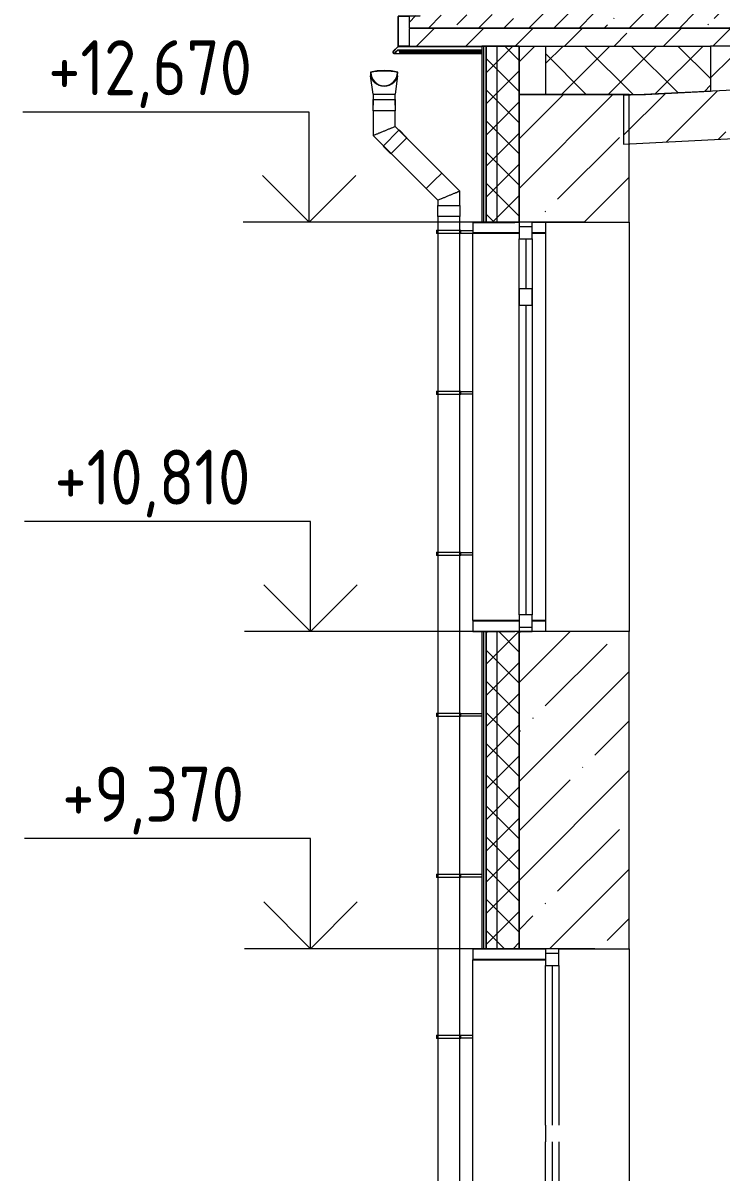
# Model space of a CAD drawing. Header units: millimetres. Extents: x -515342 to 330399, y -224905 to 507333.
# Drawn here: x 243200 to 246372, y 96382 to 101606 of the extents above; entities that cross this region are included whole.
import ezdxf

# ---------------------------------------------------------------- set-up
doc = ezdxf.new("R2010")
doc.units = ezdxf.units.MM
doc.layers.get('0').update_dxf_attribs({"lineweight": 0})
for name, color, linetype, lineweight in [('_ Окна', 7, 'Continuous', 0), ('Аннотация', 7, 'Continuous', 0), ('Витраж', 7, 'Continuous', 0), ('Крыша', 7, 'Continuous', 0), ('Обобщенные модели', 7, 'Continuous', 0), ('Ограждение', 7, 'Continuous', 0), ('Окна', 7, 'Continuous', 0), ('Отметки', 7, 'Continuous', 0), ('Перекрытие', 7, 'Continuous', 0), ('Стены внутренние', 7, 'Continuous', 0), ('Стены наружные', 7, 'Continuous', 0), ('Стены несущие', 7, 'Continuous', 0), ('Стены отделка', 7, 'Continuous', 0), ('Стены перегородки', 7, 'Continuous', 0), ('Стены штриховка', 7, 'Continuous', 0)]:
    doc.layers.add(name, color=color, linetype=linetype, lineweight=lineweight)
doc.styles.add('GOST Common_1', font='', dxfattribs={"width": 0.9, "height": 250})
doc.styles.get('GOST Common_1').set_extended_font_data('GOST Common')
pattern_1 = [(45, (-6322.59, 7579.1), (-70.7107, 70.7107), []), (135, (-6322.59, 7579.1), (-70.7107, -70.7107), [])]
pattern_2 = [(45, (255037.12, 95610.5), (-224.506, 224.506), []), (45, (255261.63, 95610.5), (-224.506, 224.506), [396.875, -79.375, 3.353, -76.022])]
pattern_3 = [(45, (255037.12, 95610.5), (-235.732, 235.732), []), (45, (255194.28, 95610.5), (-235.732, 235.732), [])]

# ---------------------------------------------------------------- blocks, each defined once
blk = doc.blocks.new('ОкноРехау_3фр__ - ЛК_1570х1970-9698878-О_АР_П_Разрез 2-2')
at = {"layer": '_ Окна'}
for p, q in [((-15725, 6020), (-15785, 6020)), ((-15785, 6020), (-15785, 5944)), ((-15725, 5944), (-15725, 6020)), ((-15785, 6000), (-15725, 6000)), ((-15785, 5944), (-15725, 5944)), ((-15755, 5944), (-15755, 5218)), ((-15755, 5142), (-15755, 4718)), ((-15785, 4642), (-15785, 4718)), ((-15785, 4718), (-15725, 4718)), ((-15725, 4718), (-15725, 4642)), ((-15725, 4642), (-15785, 4642)), ((-15755, 4642), (-15755, 4236)), ((-15725, 4236), (-15785, 4236)), ((-15785, 4236), (-15785, 4160)), ((-15725, 4160), (-15725, 4236)), ((-15785, 4180), (-15725, 4180)), ((-15785, 4160), (-15725, 4160))]:
    blk.add_line(p, q, dxfattribs=at)
at = {"layer": 'Окна', "color": 253, "true_color": 0xaaaaaa}
for p, q in [((-15725, 6020), (-15785, 6020)), ((-15785, 6020), (-15785, 5944)), ((-15725, 5944), (-15725, 6020)), ((-15785, 5218), (-15785, 5944)), ((-15725, 5944), (-15725, 5218)), ((-15785, 4718), (-15785, 5142)), ((-15725, 5142), (-15725, 4718)), ((-15785, 4718), (-15785, 4642)), ((-15725, 4642), (-15725, 4718)), ((-15785, 4236), (-15785, 4642)), ((-15725, 4642), (-15725, 4236)), ((-15785, 4236), (-15785, 4160)), ((-15725, 4160), (-15725, 4236)), ((-15785, 4160), (-15725, 4160))]:
    blk.add_line(p, q, dxfattribs=at)
blk = doc.blocks.new('Окно_ПВХ_3Створки_3Фрамуги-верх - АР_Окно_ОП_1820_h_х1970_3ст3фр-в-9753981-О_АР_П_Разрез 2-2')
at = {"layer": '_ Окна'}
for p, q in [((-15845, 12670), (-15905, 12670)), ((-15905, 12670), (-15905, 12594)), ((-15905, 12650), (-15845, 12650)), ((-15845, 12594), (-15845, 12670)), ((-15905, 12594), (-15845, 12594)), ((-15875, 12594), (-15875, 12368)), ((-15905, 12292), (-15905, 12368)), ((-15905, 12368), (-15845, 12368)), ((-15845, 12368), (-15845, 12292)), ((-15845, 12292), (-15905, 12292)), ((-15875, 12292), (-15875, 10886)), ((-15845, 10886), (-15905, 10886)), ((-15905, 10886), (-15905, 10810)), ((-15845, 10810), (-15845, 10886)), ((-15905, 10830), (-15845, 10830)), ((-15905, 10810), (-15845, 10810))]:
    blk.add_line(p, q, dxfattribs=at)
at = {"layer": 'Окна', "color": 253, "true_color": 0xaaaaaa}
for p, q in [((-15845, 12670), (-15905, 12670)), ((-15905, 12670), (-15905, 12594)), ((-15845, 12594), (-15845, 12670)), ((-15905, 12368), (-15905, 12594)), ((-15845, 12594), (-15845, 12368)), ((-15905, 12368), (-15905, 12292)), ((-15845, 12292), (-15845, 12368)), ((-15905, 10886), (-15905, 12292)), ((-15845, 12292), (-15845, 10886)), ((-15905, 10886), (-15905, 10810)), ((-15845, 10810), (-15845, 10886)), ((-15905, 10810), (-15845, 10810))]:
    blk.add_line(p, q, dxfattribs=at)
blk = doc.blocks.new('Прямоугольный импост - АР_Откос_Металлический_50х330 Белый Правый-9899493-О_АР_П_Разрез 2-2')
at = {"layer": 'Витраж', "lineweight": 18}
for p, q in [((-15925, 6020), (-16115, 6020)), ((-16115, 6020), (-16115, 5970)), ((-16114, 5971), (-16114, 6019)), ((-16114, 6019), (-15925, 6019)), ((-15925, 6019), (-15925, 6020)), ((-16115, 5970), (-15785, 5970)), ((-15785, 5971), (-16114, 5971))]:
    blk.add_line(p, q, dxfattribs=at)
blk = doc.blocks.new('Прямоугольный импост - АР_Откос_Металлический_50х330 Белый Левый-9898760-О_АР_П_Разрез 2-2')
at = {"layer": 'Витраж'}
for p, q in [((-16115, 4210), (-16115, 5970)), ((-15785, 5218), (-15785, 5142))]:
    blk.add_line(p, q, dxfattribs=at)
blk = doc.blocks.new('Прямоугольный импост - АР_Откос_Металлический_50х330 Белый Правый-V166-О_АР_П_Разрез 2-2')
at = {"layer": 'Витраж', "lineweight": 18}
for p, q in [((-15925, 12670), (-16115, 12670)), ((-16115, 12670), (-16115, 12620)), ((-16114, 12621), (-16114, 12669)), ((-16114, 12669), (-15925, 12669)), ((-15925, 12669), (-15925, 12670)), ((-16115, 12620), (-15905, 12620)), ((-15905, 12621), (-16114, 12621)), ((-15785, 12621), (-15845, 12621)), ((-15845, 12620), (-15785, 12620)), ((-15785, 12620), (-15785, 12621))]:
    blk.add_line(p, q, dxfattribs=at)
blk = doc.blocks.new('Прямоугольный импост - АР_Откос_Металлический_50х330 Белый Левый-V167-О_АР_П_Разрез 2-2')
at = {"layer": 'Витраж', "lineweight": 18}
for p, q in [((-15905, 10860), (-16115, 10860)), ((-16115, 10860), (-16115, 10810)), ((-16114, 10811), (-16114, 10859)), ((-16114, 10859), (-15905, 10859)), ((-15785, 10860), (-15845, 10860)), ((-15845, 10859), (-15785, 10859)), ((-15785, 10859), (-15785, 10860)), ((-16115, 10810), (-15925, 10810)), ((-15925, 10811), (-16114, 10811)), ((-15925, 10810), (-15925, 10811))]:
    blk.add_line(p, q, dxfattribs=at)
blk = doc.blocks.new('Прямоугольный импост - АР_Откос_Металлический_50х330 Белый Левый-V168-О_АР_П_Разрез 2-2')
at = {"layer": 'Витраж'}
for p, q in [((-15785, 12670), (-15785, 12621)), ((-16115, 10860), (-16115, 12620)), ((-15785, 12620), (-15785, 10860)), ((-15785, 10859), (-15785, 10810))]:
    blk.add_line(p, q, dxfattribs=at)
blk = doc.blocks.new('Влж_Водосточная труба_Хомут - Хомут-9745428-О_АР_П_Разрез 2-2')
at = {"layer": 'Обобщенные модели'}
for p, q in [((-16170, 12630.8), (-16170, 12633.3)), ((-16115, 12630.8), (-16170, 12630.8)), ((-16170, 12618.3), (-16170, 12620.8)), ((-16170, 12620.8), (-16115, 12620.8))]:
    blk.add_line(p, q, dxfattribs=at)
for points in [[(-16170, 12630.7), (-16170, 12630.7), (-16170, 12630.8), (-16170, 12630.8)], [(-16170, 12620.8), (-16170, 12620.8), (-16170, 12620.8), (-16170, 12620.8)]]:
    blk.add_open_spline(points, degree=3, dxfattribs=at)
for points, knots in [([(-16170, 12630.8), (-16170, 12630.8), (-16170, 12630.8), (-16170, 12630.7), (-16170, 12630.7)], [0.49995738, 0.49995738, 0.49995738, 0.49995738, 0.51388889, 0.54861111, 0.54861111, 0.54861111, 0.54861111]), ([(-16170, 12620.8), (-16170, 12620.8), (-16170, 12620.8), (-16170, 12620.8), (-16170, 12620.8)], [0.5000435, 0.5000435, 0.5000435, 0.5000435, 0.51388889, 0.54861111, 0.54861111, 0.54861111, 0.54861111])]:
    blk.add_open_spline(points, degree=3, knots=knots, dxfattribs=at)
blk = doc.blocks.new('Влж_Водосточная труба_Хомут - Хомут-V221-О_АР_П_Разрез 2-2')
at = {"layer": 'Обобщенные модели'}
for p, q in [((-16170, 10437.4), (-16170, 10439.9)), ((-16075, 10437.4), (-16170, 10437.4)), ((-16170, 10424.9), (-16170, 10427.4)), ((-16170, 10427.4), (-16075, 10427.4))]:
    blk.add_line(p, q, dxfattribs=at)
for points in [[(-16170, 10437.4), (-16170, 10437.4), (-16170, 10437.4), (-16170, 10437.4)], [(-16170, 10427.5), (-16170, 10427.5), (-16170, 10427.4), (-16170, 10427.4)]]:
    blk.add_open_spline(points, degree=3, dxfattribs=at)
for points, knots in [([(-16170, 10437.4), (-16170, 10437.4), (-16170, 10437.4), (-16170, 10437.4), (-16170, 10437.4)], [0.49995738, 0.49995738, 0.49995738, 0.49995738, 0.51388889, 0.54861111, 0.54861111, 0.54861111, 0.54861111]), ([(-16170, 10427.4), (-16170, 10427.4), (-16170, 10427.4), (-16170, 10427.5), (-16170, 10427.5)], [0.5000435, 0.5000435, 0.5000435, 0.5000435, 0.51388889, 0.54861111, 0.54861111, 0.54861111, 0.54861111])]:
    blk.add_open_spline(points, degree=3, knots=knots, dxfattribs=at)
blk = doc.blocks.new('ASVP_ОМ_Водосточная воронка_Желоб - Водосточная воронка 125_100-V223-О_АР_П_Разрез 2-2')
at = {"layer": 'Обобщенные модели'}
for p, q in [((-16568.4, 13251.5), (-16580, 13334)), ((-16456.9, 13334), (-16468.4, 13251.5)), ((-16465, 13276.2), (-16468.4, 13251.5)), ((-16569.9, 13226.5), (-16569.9, 13176.5)), ((-16569.9, 13226.5), (-16468.7, 13226.5)), ((-16568.4, 13251.5), (-16568.4, 13201.5)), ((-16568.4, 13251.5), (-16468.4, 13251.5)), ((-16468.4, 13201.5), (-16468.4, 13251.5)), ((-16468.2, 13226.5), (-16466.9, 13226.5)), ((-16466.9, 13176.5), (-16466.9, 13226.5)), ((-16468.7, 13176.5), (-16569.9, 13176.5)), ((-16466.9, 13176.5), (-16468.2, 13176.5))]:
    blk.add_line(p, q, dxfattribs=at)
for points, knots in [([(-16533.1, 13289.2), (-16536.5, 13290), (-16543.7, 13292.4), (-16552.3, 13296.9), (-16558.9, 13301.8), (-16562.7, 13305.2), (-16565.6, 13308.2), (-16567.6, 13310.5), (-16569.2, 13312.5), (-16570.2, 13313.9), (-16570.8, 13314.7), (-16571.2, 13315.3), (-16571.7, 13316), (-16572.2, 13316.8), (-16573.2, 13318.4), (-16574.5, 13320.6), (-16575.7, 13322.9), (-16576.4, 13324.3), (-16576.8, 13325.2), (-16577, 13325.8), (-16577.3, 13326.4), (-16577.6, 13327.1), (-16578.1, 13328.4), (-16578.8, 13330.2), (-16579.5, 13332.2), (-16579.8, 13333.4), (-16580, 13334)], [-0.4158621, -0.4158621, -0.4158621, -0.4158621, -0.3571429, -0.2857143, -0.25, -0.2142857, -0.1964286, -0.1785714, -0.1607143, -0.1517857, -0.1473214, -0.1428571, -0.1383929, -0.1339286, -0.125, -0.1071429, -0.0892857, -0.0803571, -0.0758929, -0.0714286, -0.0669643, -0.0625, -0.0535714, -0.0357143, -0.0178571, 0, 0, 0, 0]), ([(-16456.9, 13334), (-16457.1, 13333.4), (-16457.4, 13332.2), (-16458.1, 13330.2), (-16458.8, 13328.4), (-16459.3, 13327.1), (-16459.6, 13326.4), (-16459.9, 13325.8), (-16460.1, 13325.2), (-16460.5, 13324.4), (-16461.2, 13322.9), (-16462.4, 13320.6), (-16463.7, 13318.4), (-16464.7, 13316.8), (-16465.2, 13316), (-16465.7, 13315.4), (-16466.1, 13314.7), (-16466.7, 13313.9), (-16467.7, 13312.5), (-16469.3, 13310.5), (-16471.3, 13308.2), (-16474.2, 13305.3), (-16478, 13301.8), (-16484.6, 13296.9), (-16493.2, 13292.4), (-16500.4, 13290), (-16503.8, 13289.2)], [-1, -1, -1, -1, -0.9821429, -0.9642857, -0.9464286, -0.9375, -0.9330357, -0.9285714, -0.9241071, -0.9196429, -0.9107143, -0.8928571, -0.875, -0.8660714, -0.8616071, -0.8571429, -0.8526786, -0.8482143, -0.8392857, -0.8214286, -0.8035714, -0.7857143, -0.75, -0.7142857, -0.6428571, -0.5841403, -0.5841403, -0.5841403, -0.5841403])]:
    blk.add_open_spline(points, degree=3, knots=knots, dxfattribs=at)
blk.add_open_spline([(-16506, 13288.8), (-16514.2, 13287.1), (-16522.7, 13287.1), (-16530.9, 13288.8)], degree=3, dxfattribs=at)
blk = doc.blocks.new('ASVP_ОМ_Водосточная труба_Колено 135 - Колено 135-V224-О_АР_П_Разрез 2-2')
at = {"layer": 'Обобщенные модели'}
for p, q in [((-16327.5, 12822.6), (-16292.2, 12857.9)), ((-16292.2, 12857.9), (-16256.8, 12893.3)), ((-16175, 12811.5), (-16256.8, 12893.3)), ((-16327.5, 12822.6), (-16275, 12770)), ((-16175, 12745.8), (-16175, 12811.5)), ((-16275, 12770), (-16275, 12745.8)), ((-16276.5, 12745.8), (-16276.5, 12695.8)), ((-16276.5, 12745.8), (-16175.3, 12745.8)), ((-16175.3, 12695.8), (-16276.5, 12695.8)), ((-16174.8, 12745.8), (-16173.5, 12745.8)), ((-16173.5, 12695.8), (-16174.8, 12695.8)), ((-16173.5, 12695.8), (-16173.5, 12745.8))]:
    blk.add_line(p, q, dxfattribs=at)
for points, knots in [([(-16225, 12790.8), (-16220.6, 12792.5), (-16211.9, 12796.2), (-16201.7, 12800.4), (-16194.5, 12803.4), (-16187.9, 12806.1), (-16181.2, 12808.9), (-16176.1, 12811), (-16175, 12811.5), (-16175, 12811.5)], [0, 0, 0, 0, 0.0833333, 0.1666667, 0.2083333, 0.25, 0.3333333, 0.4166667, 0.5, 0.5, 0.5, 0.5]), ([(-16275, 12770), (-16275, 12770), (-16273.9, 12770.5), (-16268.8, 12772.6), (-16262.1, 12775.4), (-16255.5, 12778.1), (-16248.3, 12781.1), (-16238.1, 12785.3), (-16229.4, 12789), (-16225, 12790.8)], [0.5, 0.5, 0.5, 0.5, 0.5833333, 0.6666667, 0.75, 0.7916667, 0.8333333, 0.9166667, 1, 1, 1, 1])]:
    blk.add_open_spline(points, degree=3, knots=knots, dxfattribs=at)
blk = doc.blocks.new('ASVP_ОМ_Водосточная труба - Трубы 100-V225-О_АР_П_Разрез 2-2')
at = {"layer": 'Обобщенные модели'}
for p, q in [((-16256.8, 12893.3), (-16451.3, 13087.7)), ((-16522, 13017), (-16327.5, 12822.6)), ((-16292.2, 12857.9), (-16327.5, 12822.6)), ((-16256.8, 12893.3), (-16292.2, 12857.9))]:
    blk.add_line(p, q, dxfattribs=at)
blk = doc.blocks.new('ASVP_ОМ_Водосточная труба_Колено 135 - Колено 135-V226-О_АР_П_Разрез 2-2')
at = {"layer": 'Обобщенные модели'}
for p, q in [((-16568.4, 13179.2), (-16568.4, 13063.5)), ((-16468.4, 13104.9), (-16468.4, 13179.2)), ((-16568.4, 13063.5), (-16522, 13017)), ((-16523, 13016), (-16451.5, 13087.6)), ((-16451.3, 13087.7), (-16468.4, 13104.9)), ((-16414.9, 13053.5), (-16450.2, 13088.8)), ((-16523, 13016), (-16487.7, 12980.6)), ((-16416.1, 13052.2), (-16487.7, 12980.6))]:
    blk.add_line(p, q, dxfattribs=at)
for points, knots in [([(-16568.4, 13063.5), (-16568.4, 13063.5), (-16567.3, 13064), (-16562.2, 13066.1), (-16555.6, 13068.8), (-16549, 13071.6), (-16541.7, 13074.6), (-16531.5, 13078.8), (-16522.8, 13082.4), (-16518.4, 13084.2)], [0.5, 0.5, 0.5, 0.5, 0.5833333, 0.6666667, 0.75, 0.7916667, 0.8333333, 0.9166667, 1, 1, 1, 1]), ([(-16518.4, 13084.2), (-16514.1, 13086.1), (-16505.4, 13089.6), (-16495.2, 13093.8), (-16487.9, 13096.9), (-16481.3, 13099.6), (-16474.7, 13102.4), (-16469.6, 13104.4), (-16468.4, 13104.9), (-16468.4, 13104.9)], [0, 0, 0, 0, 0.0833333, 0.1666667, 0.2083333, 0.25, 0.3333333, 0.4166667, 0.5, 0.5, 0.5, 0.5])]:
    blk.add_open_spline(points, degree=3, knots=knots, dxfattribs=at)
blk = doc.blocks.new('ASVP_ОМ_Водосточная труба_На стене - Труба 100-9889141-О_АР_П_Разрез 2-2')
at = {"layer": 'Обобщенные модели'}
for p, q in [((-16275, 12695.760475), (-16275, 3400)), ((-16175, 3400), (-16175, 12695.760475))]:
    blk.add_line(p, q, dxfattribs=at)
blk = doc.blocks.new('Влж_Водосточная труба_Хомут - Хомут-V227-О_АР_П_Разрез 2-2')
at = {"layer": 'Обобщенные модели'}
for p, q in [((-16280, 12633.3), (-16280, 12618.3)), ((-16280, 12633.3), (-16225, 12633.3)), ((-16225, 12618.3), (-16280, 12618.3)), ((-16225, 12633.3), (-16170, 12633.3)), ((-16170, 12618.3), (-16225, 12618.3)), ((-16170, 12630.8), (-16170, 12633.3)), ((-16115, 12630.8), (-16170, 12630.8)), ((-16170, 12618.3), (-16170, 12620.8)), ((-16170, 12620.8), (-16115, 12620.8))]:
    blk.add_line(p, q, dxfattribs=at)
for points, knots in [([(-16170.2, 12625.8), (-16170.2, 12626.1), (-16170.2, 12626.7), (-16170.2, 12627.5), (-16170.2, 12628.3), (-16170.1, 12629), (-16170.1, 12629.6), (-16170.1, 12630.1), (-16170, 12630.5), (-16170, 12630.7), (-16170, 12630.8), (-16170, 12630.8)], [0, 0, 0, 0, 0.0555556, 0.1111111, 0.1666667, 0.2222222, 0.2777778, 0.3333333, 0.3888889, 0.4444444, 0.4999565, 0.4999565, 0.4999565, 0.4999565]), ([(-16170, 12620.8), (-16170, 12620.8), (-16170, 12620.8), (-16170, 12620.8), (-16170, 12621), (-16170, 12621.3), (-16170.1, 12621.9), (-16170.1, 12622.7), (-16170.2, 12624), (-16170.2, 12625), (-16170.2, 12625.8)], [0.5000435, 0.5000435, 0.5000435, 0.5000435, 0.5138889, 0.5486111, 0.5833333, 0.6527778, 0.7222222, 0.7916667, 0.8611111, 1, 1, 1, 1]), ([(-16170, 12630.8), (-16170, 12630.8), (-16170, 12630.8), (-16170, 12630.7), (-16170, 12630.7)], [0.49995738, 0.49995738, 0.49995738, 0.49995738, 0.51388889, 0.54861111, 0.54861111, 0.54861111, 0.54861111])]:
    blk.add_open_spline(points, degree=3, knots=knots, dxfattribs=at)
blk.add_open_spline([(-16170, 12620.8), (-16170, 12620.8), (-16170, 12620.8), (-16170, 12620.8)], degree=3, dxfattribs=at)
blk = doc.blocks.new('Влж_Водосточная труба_Хомут - Хомут-V228-О_АР_П_Разрез 2-2')
at = {"layer": 'Обобщенные модели'}
for p, q in [((-16280, 10439.9), (-16280, 10424.9)), ((-16280, 10439.9), (-16225, 10439.9)), ((-16225, 10424.9), (-16280, 10424.9)), ((-16225, 10439.9), (-16170, 10439.9)), ((-16170, 10424.9), (-16225, 10424.9)), ((-16170, 10437.4), (-16170, 10439.9)), ((-16075, 10437.4), (-16170, 10437.4)), ((-16170, 10424.9), (-16170, 10427.4)), ((-16170, 10427.4), (-16075, 10427.4))]:
    blk.add_line(p, q, dxfattribs=at)
for points, knots in [([(-16170.2, 10432.4), (-16170.2, 10432.7), (-16170.2, 10433.3), (-16170.2, 10434.1), (-16170.2, 10434.9), (-16170.1, 10435.7), (-16170.1, 10436.3), (-16170.1, 10436.8), (-16170, 10437.1), (-16170, 10437.4), (-16170, 10437.4), (-16170, 10437.4)], [0, 0, 0, 0, 0.0555556, 0.1111111, 0.1666667, 0.2222222, 0.2777778, 0.3333333, 0.3888889, 0.4444444, 0.4999565, 0.4999565, 0.4999565, 0.4999565]), ([(-16170, 10427.4), (-16170, 10427.4), (-16170, 10427.4), (-16170, 10427.5), (-16170, 10427.6), (-16170, 10428), (-16170.1, 10428.6), (-16170.1, 10429.4), (-16170.2, 10430.6), (-16170.2, 10431.7), (-16170.2, 10432.4)], [0.5000435, 0.5000435, 0.5000435, 0.5000435, 0.5138889, 0.5486111, 0.5833333, 0.6527778, 0.7222222, 0.7916667, 0.8611111, 1, 1, 1, 1]), ([(-16170, 10437.4), (-16170, 10437.4), (-16170, 10437.4), (-16170, 10437.4), (-16170, 10437.4)], [0.49995738, 0.49995738, 0.49995738, 0.49995738, 0.51388889, 0.54861111, 0.54861111, 0.54861111, 0.54861111])]:
    blk.add_open_spline(points, degree=3, knots=knots, dxfattribs=at)
blk.add_open_spline([(-16170, 10427.5), (-16170, 10427.5), (-16170, 10427.4), (-16170, 10427.4)], degree=3, dxfattribs=at)
blk = doc.blocks.new('ASVP_ОМ_Водосточный желоб - Желоб 125-9912294-О_АР_П_Разрез 2-2')
at = {"layer": 'Обобщенные модели', "lineweight": 18}
for p, q in [((-16578.9, 13350), (-16580.9, 13350)), ((-16455.9, 13350), (-16457.9, 13350))]:
    blk.add_line(p, q, dxfattribs=at)
for radius in [62.5, 60.5]:
    blk.add_arc((-16518.4, 13350), radius, 180, 0, dxfattribs=at)
blk = doc.blocks.new('Влж_Решетка для желоба - Решетка 125-9890054-О_АР_П_Разрез 2-2')
at = {"layer": 'Обобщенные модели', "lineweight": 18}
for p, q in [((-16580.9, 13352), (-16580.9, 13350)), ((-16455.9, 13350), (-16455.9, 13352))]:
    blk.add_line(p, q, dxfattribs=at)
for centre in [(-16518.4, 13058.6), (-16518.4, 13056.6)]:
    blk.add_arc(centre, 300, 77.9753, 102.0247, dxfattribs=at)
blk = doc.blocks.new('СД_Люблино_Фасады_rvt-2-О_АР_П_Разрез 2-2')
at = {"layer": 'Стены внутренние'}
h = blk.add_hatch(dxfattribs=at)
h.set_pattern_fill('FP_37', color=256, style=0, pattern_type=2)
h.set_pattern_definition([(45, (-6322.6, 7579.1), (-224.5064, 224.5064), []), (45, (-6098.08, 7579.1), (-224.5064, 224.5064), [396.875, -79.375, 3.353, -76.022])])
h.paths.add_polyline_path([(-15905, -3570), (-15405, -3570), (-15405, -1055), (-15905, -1055), (-15905, -3144.6)])
h.paths.add_polyline_path([(-15405, 2600), (-15405, 4160), (-15905, 4160), (-15905, 2600), (-15631.5, 2600)])
h.paths.add_polyline_path([(-15905, 6020), (-15405, 6020), (-15405, 7510), (-15905, 7510), (-15905, 6066.3)])
h.paths.add_polyline_path([(-15905, 9370), (-15405, 9370), (-15405, 10810), (-15905, 10810), (-15905, 9382.2)])
h.paths.add_polyline_path([(-15905, 12670), (-15405, 12670), (-15405, 13250), (-15905, 13250), (-15905, 12698.1)])
at = {"layer": 'Стены наружные'}
h = blk.add_hatch(dxfattribs=at)
h.set_pattern_fill('FP_39', color=256, style=0, pattern_type=2)
h.set_pattern_definition(pattern_1)
h.paths.add_polyline_path([(-16005, 2600), (-16005, 4160), (-16055, 4160), (-16055, 2600)])
h.paths.add_polyline_path([(-16055, 6020), (-16005, 6020), (-16005, 7510), (-16055, 7510), (-16055, 6066.3)])
h.paths.add_polyline_path([(-16055, 9370), (-16005, 9370), (-16005, 10810), (-16055, 10810), (-16055, 9382.2)])
h.paths.add_polyline_path([(-16005, 12670), (-16005, 13470), (-16055, 13470), (-16055, 12670)])
h = blk.add_hatch(dxfattribs=at)
h.set_pattern_fill('FP_39', color=256, style=0, pattern_type=2)
h.set_pattern_definition(pattern_1)
h.paths.add_polyline_path([(-15905, 2600), (-15905, 4160), (-16005, 4160), (-16005, 2600), (-15952.9, 2600)])
h.paths.add_polyline_path([(-15905, 6020), (-15905, 7510), (-16005, 7510), (-16005, 6020), (-15952.9, 6020)])
h.paths.add_polyline_path([(-15905, 9370), (-15905, 10810), (-16005, 10810), (-16005, 9370), (-15952.9, 9370)])
h.paths.add_polyline_path([(-15952.9, 12670), (-15905, 12670), (-15905, 13470), (-16005, 13470), (-16005, 12670)])
at = {"layer": 'Стены внутренние'}
for p, q in [((-16075, 13550), (-16075, 13553)), ((-15405, 12670), (-15405, 10810)), ((-15405, 9370), (-15405, 8304))]:
    blk.add_line(p, q, dxfattribs=at)
at = {"layer": 'Стены несущие'}
for p, q in [((-15405, 13250), (-15905, 13250)), ((-15905, 13250), (-15905, 12670)), ((-15905, 12670), (-15905, 13250)), ((-15405, 12670), (-15405, 13250)), ((-15845, 12670), (-15405, 12670)), ((-15905, 10810), (-15905, 9370)), ((-15905, 9370), (-15905, 10810)), ((-15405, 10810), (-15845, 10810)), ((-15405, 9370), (-15405, 10810)), ((-15905, 9370), (-15785, 9370)), ((-15725, 9370), (-15405, 9370))]:
    blk.add_line(p, q, dxfattribs=at)
at = {"layer": 'Стены отделка', "lineweight": 9}
for p, q in [((-16065, 13470), (-16075, 13470)), ((-16075, 13470), (-16075, 12670)), ((-16055, 13470), (-16065, 13470)), ((-16005, 13470), (-16055, 13470)), ((-15905, 13470), (-16005, 13470)), ((-15905, 13250), (-15905, 13470)), ((-16075, 12670), (-16065, 12670)), ((-16065, 12670), (-16055, 12670)), ((-16055, 12670), (-16005, 12670)), ((-16005, 12670), (-15905, 12670)), ((-16065, 10810), (-16075, 10810)), ((-16075, 10810), (-16075, 9370)), ((-16055, 10810), (-16065, 10810)), ((-16005, 10810), (-16055, 10810)), ((-15905, 10810), (-16005, 10810)), ((-16075, 9370), (-16065, 9370)), ((-16065, 9370), (-16055, 9370)), ((-16055, 9370), (-16005, 9370)), ((-16005, 9370), (-15905, 9370))]:
    blk.add_line(p, q, dxfattribs=at)
at = {"layer": 'Стены штриховка'}
for p, q in [((-16065, 12670), (-16065, 13470)), ((-16055, 13470), (-16055, 12670)), ((-16055, 12670), (-16055, 13470)), ((-16005, 12670), (-16005, 13470)), ((-16065, 9370), (-16065, 10810)), ((-16055, 10810), (-16055, 9370)), ((-16055, 9370), (-16055, 10810)), ((-16005, 9370), (-16005, 10810))]:
    blk.add_line(p, q, dxfattribs=at)
at = {"layer": 'Витраж', "lineweight": 9}
for name, p in [('Прямоугольный импост - АР_Откос_Металлический_50х330 Белый Правый-V166-О_АР_П_Разрез 2-2', (0, 0)), ('Прямоугольный импост - АР_Откос_Металлический_50х330 Белый Левый-V168-О_АР_П_Разрез 2-2', (0, 0)), ('Прямоугольный импост - АР_Откос_Металлический_50х330 Белый Левый-V167-О_АР_П_Разрез 2-2', (0, 0)), ('Прямоугольный импост - АР_Откос_Металлический_50х330 Белый Правый-9899493-О_АР_П_Разрез 2-2', (0, 3350)), ('Прямоугольный импост - АР_Откос_Металлический_50х330 Белый Левый-9898760-О_АР_П_Разрез 2-2', (0, 3350))]:
    blk.add_blockref(name, p, dxfattribs=at)
at = {"layer": 'Обобщенные модели', "lineweight": 9}
for name, p in [('Влж_Решетка для желоба - Решетка 125-9890054-О_АР_П_Разрез 2-2', (0, 0)), ('ASVP_ОМ_Водосточный желоб - Желоб 125-9912294-О_АР_П_Разрез 2-2', (0, 0)), ('ASVP_ОМ_Водосточная воронка_Желоб - Водосточная воронка 125_100-V223-О_АР_П_Разрез 2-2', (0, 0)), ('ASVP_ОМ_Водосточная труба_Колено 135 - Колено 135-V226-О_АР_П_Разрез 2-2', (0, 0)), ('ASVP_ОМ_Водосточная труба - Трубы 100-V225-О_АР_П_Разрез 2-2', (0, 0)), ('ASVP_ОМ_Водосточная труба_Колено 135 - Колено 135-V224-О_АР_П_Разрез 2-2', (0, 0)), ('ASVP_ОМ_Водосточная труба_На стене - Труба 100-9889141-О_АР_П_Разрез 2-2', (0, 0)), ('Влж_Водосточная труба_Хомут - Хомут-V227-О_АР_П_Разрез 2-2', (0, 0)), ('Влж_Водосточная труба_Хомут - Хомут-9745428-О_АР_П_Разрез 2-2', (0, 0)), ('Влж_Водосточная труба_Хомут - Хомут-9745428-О_АР_П_Разрез 2-2', (0, 0)), ('Влж_Водосточная труба_Хомут - Хомут-V227-О_АР_П_Разрез 2-2', (0, -731.1)), ('Влж_Водосточная труба_Хомут - Хомут-9745428-О_АР_П_Разрез 2-2', (0, -731.1)), ('Влж_Водосточная труба_Хомут - Хомут-9745428-О_АР_П_Разрез 2-2', (0, -731.1)), ('Влж_Водосточная труба_Хомут - Хомут-V227-О_АР_П_Разрез 2-2', (0, -1462.2)), ('Влж_Водосточная труба_Хомут - Хомут-9745428-О_АР_П_Разрез 2-2', (0, -1462.2)), ('Влж_Водосточная труба_Хомут - Хомут-9745428-О_АР_П_Разрез 2-2', (0, -1462.2)), ('Влж_Водосточная труба_Хомут - Хомут-V228-О_АР_П_Разрез 2-2', (0, 0)), ('Влж_Водосточная труба_Хомут - Хомут-V221-О_АР_П_Разрез 2-2', (0, 0)), ('Влж_Водосточная труба_Хомут - Хомут-V221-О_АР_П_Разрез 2-2', (0, 0)), ('Влж_Водосточная труба_Хомут - Хомут-V228-О_АР_П_Разрез 2-2', (0, -731.1)), ('Влж_Водосточная труба_Хомут - Хомут-V221-О_АР_П_Разрез 2-2', (0, -731.1)), ('Влж_Водосточная труба_Хомут - Хомут-V221-О_АР_П_Разрез 2-2', (0, -731.1)), ('Влж_Водосточная труба_Хомут - Хомут-V227-О_АР_П_Разрез 2-2', (0, -3655.6)), ('Влж_Водосточная труба_Хомут - Хомут-9745428-О_АР_П_Разрез 2-2', (0, -3655.6)), ('Влж_Водосточная труба_Хомут - Хомут-9745428-О_АР_П_Разрез 2-2', (0, -3655.6))]:
    blk.add_blockref(name, p, dxfattribs=at)
at = {"layer": 'Окна', "lineweight": 9}
for name, p in [('Окно_ПВХ_3Створки_3Фрамуги-верх - АР_Окно_ОП_1820_h_х1970_3ст3фр-в-9753981-О_АР_П_Разрез 2-2', (0, 0)), ('ОкноРехау_3фр__ - ЛК_1570х1970-9698878-О_АР_П_Разрез 2-2', (0, 3350))]:
    blk.add_blockref(name, p, dxfattribs=at)
blk = doc.blocks.new('Ограждение - Ограждение-9809664-О_АР_П_Разрез 2-2')
at = {"layer": 'Ограждение'}
h = blk.add_hatch(dxfattribs=at)
h.set_pattern_fill('FP_40', color=256, style=0, pattern_type=2)
h.set_pattern_definition([(45, (-6322.59, 7579.1), (-106.066, 106.066), [])])
h.paths.add_polyline_path([(-16474.2, 13436.6), (-16469.4, 13438.8), (-16476, 13438.8)])
h.paths.add_polyline_path([(-16468.6, 13438.1), (-16457.2, 13449.5), (-16457.9, 13450.2), (-16469.4, 13438.8)])
h.paths.add_polyline_path([(-16476, 13438.8), (-16476, 13445.5), (-16478.2, 13440.6)])
h.paths.add_polyline_path([(-16454, 13470), (-16454, 13604), (-16455, 13605), (-16455, 13470)])
at = {"layer": 'Ограждение', "lineweight": 18}
for p, q in [((-16355, 13608), (-16455, 13605)), ((-16455, 13605), (-16455, 13470)), ((-16454, 13604), (-16355, 13607)), ((-16454, 13470), (-16454, 13604)), ((-16355, 13607), (-16355, 13608)), ((-16456.2, 13466.7), (-16476.8, 13446.2)), ((-16476, 13445.5), (-16455.4, 13466.1)), ((-16457.9, 13450.2), (-16469.4, 13438.8)), ((-16468.6, 13438.1), (-16457.2, 13449.5)), ((-16448.7, 13445.9), (-16448.7, 13441.3)), ((-16448.7, 13441.3), (-16447.7, 13441.3)), ((-16447.7, 13441.3), (-16447.7, 13445.9))]:
    blk.add_line(p, q, dxfattribs=at)
at = {"layer": 'Ограждение'}
for p, q in [((-16405, 13604), (-16454, 13604)), ((-16472.7, 13436.4), (-16075, 13436.4)), ((-16456.2, 13466.7), (-16455, 13466.7)), ((-16075, 13466.1), (-16455.4, 13466.1)), ((-16405, 13470), (-16454, 13470)), ((-16075, 13452), (-16453.7, 13452)), ((-16447.7, 13441.3), (-16447.7, 13445.9)), ((-16075, 13445.9), (-16447.7, 13445.9)), ((-16075, 13441.3), (-16447.7, 13441.3))]:
    blk.add_line(p, q, dxfattribs=at)
at = {"layer": 'Ограждение', "lineweight": 18}
for centre, radius, start, end in [((-16472.7, 13442.1), 5.73, 135, 315), ((-16472.7, 13442.1), 4.73, 135, 315), ((-16453.7, 13446), 6, 359.0871, 135), ((-16453.7, 13446), 5, 359, 135), ((-16460.2, 13470), 5.19, 320.4841, 359.5159), ((-16460.2, 13470), 6.19, 320.021, 359.5567)]:
    blk.add_arc(centre, radius, start, end, dxfattribs=at)
at = {"layer": 'Ограждение'}
for points, knots in [([(-16476.8, 13446.2), (-16477.1, 13445.8), (-16477.7, 13445), (-16478.3, 13443.6), (-16478.5, 13442.1), (-16478.3, 13440.9), (-16478, 13439.9), (-16477.7, 13439.3), (-16477.3, 13438.7), (-16477, 13438.3), (-16476.7, 13438), (-16476.3, 13437.7), (-16475.9, 13437.4), (-16475.5, 13437.1), (-16474.9, 13436.8), (-16474.3, 13436.6), (-16473.8, 13436.5), (-16473.4, 13436.4), (-16473.1, 13436.4), (-16472.7, 13436.4), (-16472.3, 13436.4), (-16471.9, 13436.4), (-16471.6, 13436.5), (-16471.2, 13436.6), (-16470.9, 13436.7), (-16470.4, 13436.9), (-16469.6, 13437.3), (-16469, 13437.7), (-16468.6, 13438.1)], [0, 0, 0, 0, 0.083333, 0.166667, 0.25, 0.333333, 0.375, 0.416667, 0.458333, 0.479167, 0.5, 0.541667, 0.5625, 0.583333, 0.625, 0.666667, 0.6875, 0.708333, 0.729167, 0.75, 0.770833, 0.791667, 0.8125, 0.833333, 0.854167, 0.875, 0.916667, 1, 1, 1, 1]), ([(-16470.3, 13438), (-16470.5, 13437.9), (-16470.8, 13437.8), (-16471.2, 13437.6), (-16471.4, 13437.6), (-16471.5, 13437.6)], [0.08333333, 0.08333333, 0.08333333, 0.08333333, 0.125, 0.14583333, 0.16666667, 0.16666667, 0.16666667, 0.16666667]), ([(-16447.7, 13445.9), (-16447.7, 13446.4), (-16447.8, 13447.3), (-16448.2, 13448.4), (-16448.6, 13449.3), (-16449.1, 13449.8), (-16449.5, 13450.4), (-16450.1, 13450.8), (-16450.7, 13451.2), (-16451.3, 13451.5), (-16452, 13451.8), (-16452.7, 13451.9), (-16453.4, 13452), (-16454.1, 13452), (-16454.8, 13451.9), (-16455.5, 13451.7), (-16456.2, 13451.4), (-16457, 13451), (-16457.6, 13450.6), (-16457.9, 13450.2)], [0, 0, 0, 0, 0.1, 0.2, 0.25, 0.3, 0.35, 0.4, 0.45, 0.5, 0.55, 0.6, 0.65, 0.7, 0.75, 0.8, 0.85, 0.9, 1, 1, 1, 1])]:
    blk.add_open_spline(points, degree=3, knots=knots, dxfattribs=at)
for points in [[(-16477.3, 13443.4), (-16477.2, 13443.7), (-16477, 13444.1), (-16476.8, 13444.5)], [(-16455, 13470), (-16455, 13469.6), (-16455.1, 13468.8), (-16455.5, 13467.7), (-16455.9, 13467), (-16456.2, 13466.7)], [(-16455.4, 13466.1), (-16455.1, 13466.4), (-16454.6, 13467.2), (-16454.1, 13468.6), (-16454, 13469.5), (-16454, 13470)], [(-16452.9, 13450.9), (-16452.7, 13450.9), (-16452.3, 13450.8), (-16451.9, 13450.7), (-16451.7, 13450.6)], [(-16448.8, 13447.1), (-16448.7, 13446.7), (-16448.7, 13446.3), (-16448.7, 13445.9)]]:
    blk.add_open_spline(points, degree=3, dxfattribs=at)
blk = doc.blocks.new('Высотные отметки - Стрелка вверх-5091-О_АР_П_Разрез 2-2')
at = {"layer": 'Аннотация'}
for p, q in [((-16859.5, 13170), (-18159.5, 13170)), ((-16859.5, 12670), (-16859.5, 13170)), ((-16859.5, 12670), (-17071.7, 12882.1)), ((-16859.5, 12670), (-16647.4, 12882.1)), ((-16559.5, 12670), (-17159.5, 12670))]:
    blk.add_line(p, q, dxfattribs=at)

msp = doc.modelspace()

# ---------------------------------------------------------------- hatches: boundary and pattern name
at = {"layer": 'Крыша'}
h = msp.add_hatch(dxfattribs=at)
h.set_pattern_fill('FP_48', color=256, style=0, pattern_type=2)
h.set_pattern_definition([(45, (255037.12, 95610.5), (-114.0493, 114.0493), []), (45, (255151.17, 95610.5), (-114.0493, 114.0493), [201.613, -40.323, 3.353, -36.97])])
h.paths.add_polyline_path([(245835.3547, 101584.3929), (246419.7549, 101584.3929), (246419.7549, 101658.8267), (244954.7107, 101639.3922), (244954.7107, 101584.3929), (245728.228, 101584.3929)])
h = msp.add_hatch(dxfattribs=at)
h.set_pattern_fill('FP_37', color=256, style=0, pattern_type=2)
h.set_pattern_definition(pattern_2)
h.paths.add_polyline_path([(245929.7107, 101056.3929), (251964.7107, 101361.3929), (251964.7107, 101581.3929), (245929.7107, 101276.3929), (245929.7107, 101097.9195)])
at = {"layer": 'Перекрытие'}
h = msp.add_hatch(dxfattribs=at)
h.set_pattern_fill('FP_37', color=256, style=0, pattern_type=2)
h.set_pattern_definition(pattern_2)
h.paths.add_polyline_path([(244954.7107, 101501.3929), (246419.7549, 101501.3929), (246419.7549, 101581.3929), (244954.7107, 101581.3929), (244954.7107, 101558.4633)])
h.paths.add_polyline_path([(259384.7706, 101501.3929), (259384.7706, 101581.3929), (257889.7706, 101581.3929), (257889.7706, 101501.3929), (259333.3156, 101501.3929)])
at = {"layer": 'Стены внутренние'}
h = msp.add_hatch(dxfattribs=at)
h.set_pattern_fill('FP_45', color=256, style=0, pattern_type=2)
h.set_pattern_definition(pattern_3)
h.paths.add_polyline_path([(245454.7107, 101281.3929), (245574.7107, 101281.3929), (245574.7107, 101501.3929), (245454.7107, 101501.3929), (245454.7107, 101466.3545)])
h = msp.add_hatch(dxfattribs=at)
h.set_pattern_fill('FP_41', color=256, style=0, pattern_type=2)
h.set_pattern_definition([(45, (255037.12, 95610.5), (-106.066, 106.066), []), (135, (255037.12, 95610.5), (-106.066, -106.066), [])])
h.paths.add_polyline_path([(246028.6451, 101281.3929), (246324.7107, 101296.3556), (246324.7107, 101501.3929), (245574.7107, 101501.3929), (245574.7107, 101281.3929), (245728.228, 101281.3929)])
h = msp.add_hatch(dxfattribs=at)
h.set_pattern_fill('FP_45', color=256, style=0, pattern_type=2)
h.set_pattern_definition(pattern_3)
h.paths.add_polyline_path([(246324.7107, 101296.3556), (246419.7549, 101301.3929), (246419.7549, 101501.3929), (246324.7107, 101501.3929), (246324.7107, 101466.3545)])

# ---------------------------------------------------------------- linework, layer by layer
at = {"layer": 'Крыша'}
for p, q in [((244954.7107, 101639.3922), (244954.7107, 101584.3929)), ((244954.7107, 101584.3929), (246419.7549, 101584.3929)), ((251964.7107, 101581.3929), (245929.7107, 101276.3929)), ((245929.7107, 101056.3929), (251964.7107, 101361.3929)), ((245929.7107, 101276.3929), (245929.7107, 101056.3929))]:
    msp.add_line(p, q, dxfattribs=at)
at = {"layer": 'Отметки'}
for p, q in [((245756.3445, 100701.3929), (244500.1698, 100701.3929)), ((244703.2998, 98841.3929), (244507.3009, 98841.3929)), ((245809.7988, 98841.3929), (244703.2998, 98841.3929)), ((245799.1118, 97401.3929), (244507.3009, 97401.3929))]:
    msp.add_line(p, q, dxfattribs=at)
at = {"layer": 'Перекрытие'}
for p, q in [((246419.7549, 101581.3929), (244954.7107, 101581.3929)), ((244954.7107, 101581.3929), (244954.7107, 101501.3929)), ((244954.7107, 101501.3929), (246324.7107, 101501.3929))]:
    msp.add_line(p, q, dxfattribs=at)
at = {"layer": 'Стены наружные'}
msp.add_line((245304.7107, 101584.3929), (245304.7107, 101581.3929), dxfattribs=at)
at = {"layer": 'Стены несущие'}
msp.add_line((246028.6451, 101281.3929), (246324.7107, 101296.3556), dxfattribs=at)
at = {"layer": 'Стены отделка'}
msp.add_line((245574.7107, 101281.3929), (246028.6451, 101281.3929), dxfattribs=at)
at = {"layer": 'Стены перегородки'}
for p, q in [((245454.7107, 101501.3929), (245454.7107, 101281.3929)), ((245574.7107, 101501.3929), (245574.7107, 101281.3929)), ((246419.7549, 101501.3929), (246324.7107, 101501.3929)), ((246324.7107, 101501.3929), (246324.7107, 101296.3556)), ((245454.7107, 101281.3929), (245574.7107, 101281.3929))]:
    msp.add_line(p, q, dxfattribs=at)

# ---------------------------------------------------------------- block references
msp.add_blockref('СД_Люблино_Фасады_rvt-2-О_АР_П_Разрез 2-2', (261359.7107, 88031.3929))
at = {"layer": 'Аннотация'}
msp.add_blockref('Высотные отметки - Стрелка вверх-5091-О_АР_П_Разрез 2-2', (261359.7107, 88031.3929), dxfattribs=at)
at = {"layer": 'Ограждение'}
msp.add_blockref('Ограждение - Ограждение-9809664-О_АР_П_Разрез 2-2', (261359.7107, 88031.3929), dxfattribs=at)
at = {"layer": 'Отметки'}
for p in [(261366.8418, 86171.3929), (261366.8418, 84731.3929)]:
    msp.add_blockref('Высотные отметки - Стрелка вверх-5091-О_АР_П_Разрез 2-2', p, dxfattribs=at)

# ---------------------------------------------------------------- texts
at = {"layer": 'Отметки', "char_height": 250, "attachment_point": 1, "line_spacing_factor": 1.022761, "style": 'GOST Common_1'}
for s, insert, width in [('+12,670', (243314.9236, 101528.1), 1164.590943), ('+10,810', (243343.4256, 99668.1), 1113.300668), ('+9,370', (243378.6248, 98228.1), 1028.822569)]:
    msp.add_mtext(s, dxfattribs=dict(at, insert=insert, width=width))

doc.saveas('drawing.dxf')
